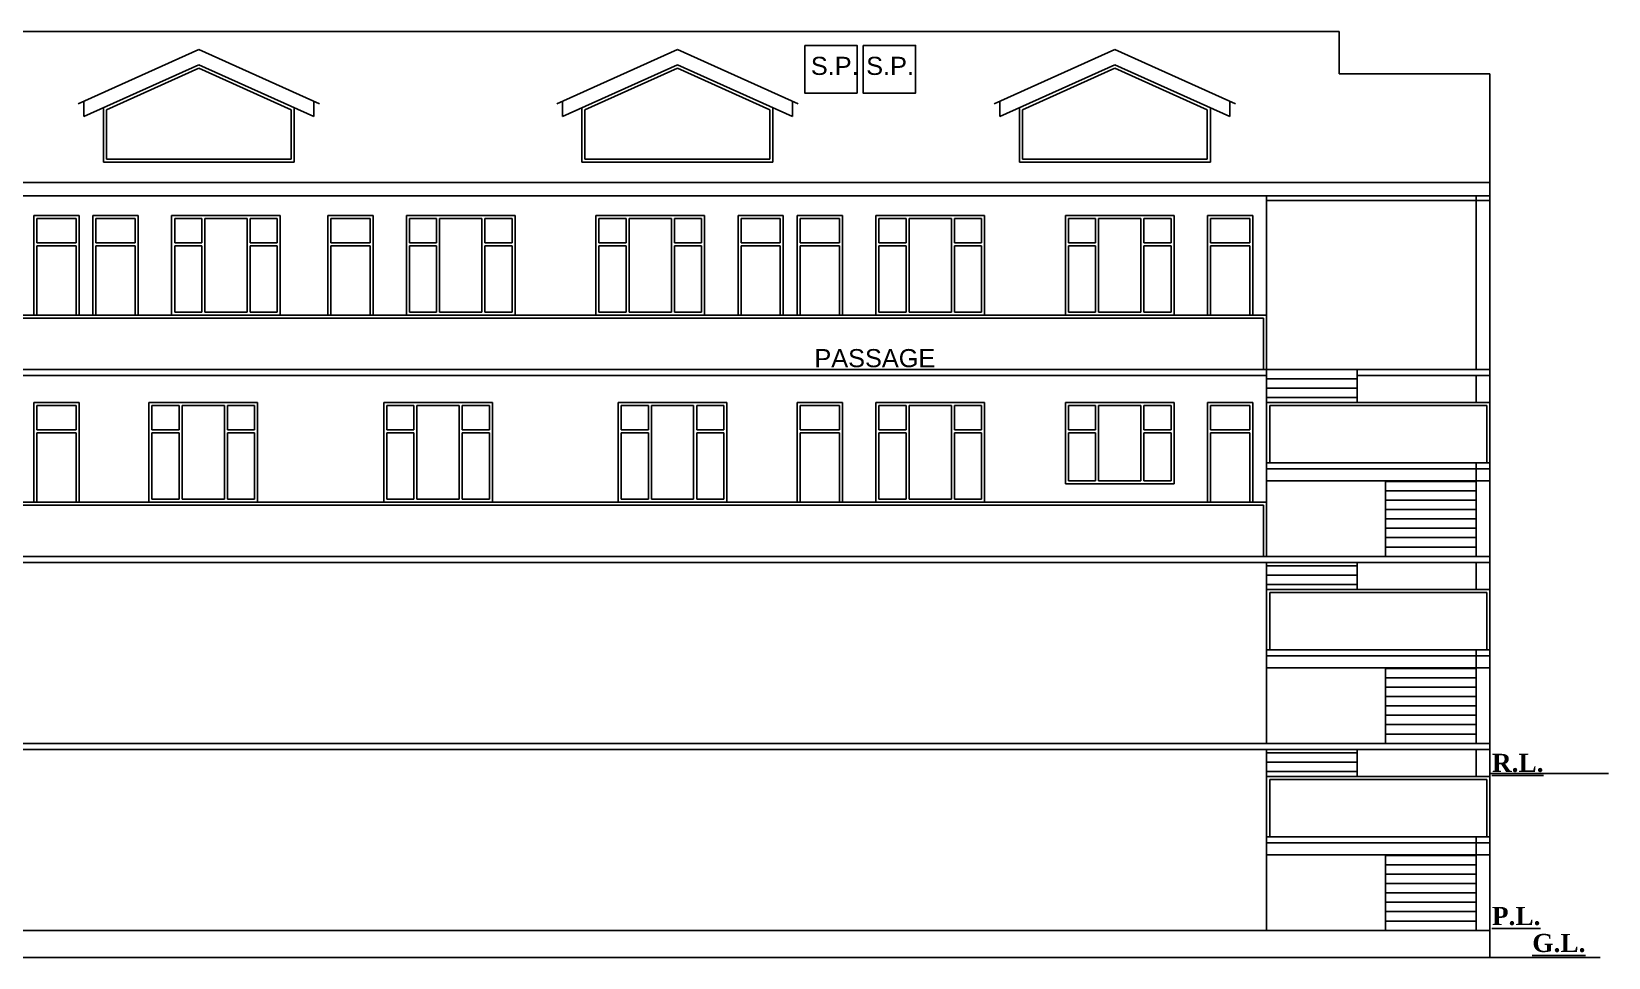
# Model space of a CAD drawing. Header units: metres. Extents: x 0 to 242, y 0 to 134.
# Drawn here: x 71.13 to 97.26, y 86.45 to 101.8 of the extents above; entities that cross this region are included whole.
import ezdxf

# ---------------------------------------------------------------- set-up
doc = ezdxf.new("R2010")
doc.units = ezdxf.units.M
doc.header["$MEASUREMENT"] = 0
doc.styles.get("Standard").update_dxf_attribs({"font": 'arial.ttf'})

msp = doc.modelspace()

# ---------------------------------------------------------------- linework, layer by layer
at = {"color": 7}
for p, q in [((62.939, 101.802), (92.799, 101.802)), ((92.799, 101.802), (92.799, 101.102)), ((71.904, 100.602), (73.904, 101.502)), ((73.904, 101.502), (75.904, 100.602)), ((79.834, 100.602), (81.834, 101.502)), ((81.834, 101.502), (83.834, 100.602)), ((87.084, 100.602), (89.084, 101.502)), ((89.084, 101.502), (91.084, 100.602)), ((71.998, 100.393), (73.904, 101.25)), ((72.372, 100.506), (73.904, 101.195)), ((73.904, 101.25), (75.81, 100.393)), ((73.904, 101.195), (75.436, 100.506)), ((79.928, 100.393), (81.834, 101.25)), ((80.302, 100.506), (81.834, 101.195)), ((81.834, 101.25), (83.74, 100.393)), ((81.834, 101.195), (83.366, 100.506)), ((87.178, 100.393), (89.084, 101.25)), ((87.552, 100.506), (89.084, 101.195)), ((89.084, 101.25), (90.99, 100.393)), ((89.084, 101.195), (90.616, 100.506)), ((92.799, 101.102), (95.299, 101.102)), ((95.299, 101.102), (95.299, 99.302)), ((71.998, 100.393), (71.998, 100.645)), ((75.81, 100.393), (75.81, 100.645)), ((79.928, 100.393), (79.928, 100.645)), ((83.74, 100.393), (83.74, 100.645)), ((87.178, 100.393), (87.178, 100.645)), ((90.99, 100.393), (90.99, 100.645)), ((72.322, 100.538), (72.322, 99.635)), ((72.372, 100.506), (72.372, 99.685)), ((75.436, 100.506), (75.436, 99.685)), ((75.486, 100.538), (75.486, 99.635)), ((80.252, 100.538), (80.252, 99.635)), ((80.302, 100.506), (80.302, 99.685)), ((83.366, 100.506), (83.366, 99.685)), ((83.416, 100.538), (83.416, 99.635)), ((87.502, 100.538), (87.502, 99.635)), ((87.552, 100.506), (87.552, 99.685)), ((90.616, 100.506), (90.616, 99.685)), ((90.666, 100.538), (90.666, 99.635)), ((72.322, 99.635), (75.486, 99.635)), ((72.372, 99.685), (75.436, 99.685)), ((80.252, 99.635), (83.416, 99.635)), ((80.302, 99.685), (83.366, 99.685)), ((87.502, 99.635), (90.666, 99.635)), ((87.552, 99.685), (90.616, 99.685)), ((60.439, 99.302), (95.299, 99.302)), ((60.439, 99.302), (95.299, 99.302)), ((95.299, 96.202), (95.299, 99.302)), ((95.299, 99.302), (95.299, 99.081)), ((60.439, 99.081), (95.299, 99.081)), ((91.599, 96.202), (91.599, 99.081)), ((95.069, 96.202), (95.069, 99.081)), ((91.599, 99.002), (95.299, 99.002)), ((71.169, 97.102), (71.169, 98.752)), ((71.169, 98.752), (71.919, 98.752)), ((71.219, 98.302), (71.219, 98.702)), ((71.219, 98.702), (71.869, 98.702)), ((71.869, 98.302), (71.869, 98.702)), ((71.919, 97.102), (71.919, 98.752)), ((72.149, 97.102), (72.149, 98.752)), ((72.149, 98.752), (72.899, 98.752)), ((72.199, 98.302), (72.199, 98.702)), ((72.199, 98.702), (72.849, 98.702)), ((72.849, 98.302), (72.849, 98.702)), ((72.899, 97.102), (72.899, 98.752)), ((73.454, 97.102), (73.454, 98.752)), ((73.454, 98.752), (75.254, 98.752)), ((73.504, 98.302), (73.504, 98.702)), ((73.504, 98.702), (73.954, 98.702)), ((73.954, 98.302), (73.954, 98.702)), ((74.004, 97.152), (74.004, 98.702)), ((74.004, 98.702), (74.704, 98.702)), ((74.704, 97.152), (74.704, 98.702)), ((74.754, 98.302), (74.754, 98.702)), ((74.754, 98.702), (75.204, 98.702)), ((75.204, 98.302), (75.204, 98.702)), ((75.254, 97.102), (75.254, 98.752)), ((76.041, 97.102), (76.041, 98.752)), ((76.041, 98.752), (76.791, 98.752)), ((76.091, 98.302), (76.091, 98.702)), ((76.091, 98.702), (76.741, 98.702)), ((76.741, 98.302), (76.741, 98.702)), ((76.791, 97.102), (76.791, 98.752)), ((77.344, 97.102), (77.344, 98.752)), ((77.344, 98.752), (79.144, 98.752)), ((77.394, 98.302), (77.394, 98.702)), ((77.394, 98.702), (77.844, 98.702)), ((77.844, 98.302), (77.844, 98.702)), ((77.894, 97.152), (77.894, 98.702)), ((77.894, 98.702), (78.594, 98.702)), ((78.594, 97.152), (78.594, 98.702)), ((78.644, 98.302), (78.644, 98.702)), ((78.644, 98.702), (79.094, 98.702)), ((79.094, 98.302), (79.094, 98.702)), ((79.144, 97.102), (79.144, 98.752)), ((80.484, 97.102), (80.484, 98.752)), ((80.484, 98.752), (82.284, 98.752)), ((80.534, 98.302), (80.534, 98.702)), ((80.534, 98.702), (80.984, 98.702)), ((80.984, 98.302), (80.984, 98.702)), ((81.034, 97.152), (81.034, 98.702)), ((81.034, 98.702), (81.734, 98.702)), ((81.734, 97.152), (81.734, 98.702)), ((81.784, 98.302), (81.784, 98.702)), ((81.784, 98.702), (82.234, 98.702)), ((82.234, 98.302), (82.234, 98.702)), ((82.284, 97.102), (82.284, 98.752)), ((82.839, 97.102), (82.839, 98.752)), ((82.839, 98.752), (83.589, 98.752)), ((82.889, 98.302), (82.889, 98.702)), ((82.889, 98.702), (83.539, 98.702)), ((83.539, 98.302), (83.539, 98.702)), ((83.589, 97.102), (83.589, 98.752)), ((83.819, 97.102), (83.819, 98.752)), ((83.819, 98.752), (84.569, 98.752)), ((83.869, 98.302), (83.869, 98.702)), ((83.869, 98.702), (84.519, 98.702)), ((84.519, 98.302), (84.519, 98.702)), ((84.569, 97.102), (84.569, 98.752)), ((85.124, 97.102), (85.124, 98.752)), ((85.124, 98.752), (86.924, 98.752)), ((85.174, 98.302), (85.174, 98.702)), ((85.174, 98.702), (85.624, 98.702)), ((85.624, 98.302), (85.624, 98.702)), ((85.674, 97.152), (85.674, 98.702)), ((85.674, 98.702), (86.374, 98.702)), ((86.374, 97.152), (86.374, 98.702)), ((86.424, 98.302), (86.424, 98.702)), ((86.424, 98.702), (86.874, 98.702)), ((86.874, 98.302), (86.874, 98.702)), ((86.924, 97.102), (86.924, 98.752)), ((88.264, 97.102), (88.264, 98.752)), ((88.264, 98.752), (90.064, 98.752)), ((88.314, 98.302), (88.314, 98.702)), ((88.314, 98.702), (88.764, 98.702)), ((88.764, 98.302), (88.764, 98.702)), ((88.814, 97.152), (88.814, 98.702)), ((88.814, 98.702), (89.514, 98.702)), ((89.514, 97.152), (89.514, 98.702)), ((89.564, 98.302), (89.564, 98.702)), ((89.564, 98.702), (90.014, 98.702)), ((90.014, 98.302), (90.014, 98.702)), ((90.064, 97.102), (90.064, 98.752)), ((90.619, 97.102), (90.619, 98.752)), ((90.619, 98.752), (91.369, 98.752)), ((90.669, 98.302), (90.669, 98.702)), ((90.669, 98.702), (91.319, 98.702)), ((91.319, 98.302), (91.319, 98.702)), ((91.369, 97.102), (91.369, 98.752)), ((71.219, 98.302), (71.869, 98.302)), ((72.199, 98.302), (72.849, 98.302)), ((73.504, 98.302), (73.954, 98.302)), ((74.754, 98.302), (75.204, 98.302)), ((76.091, 98.302), (76.741, 98.302)), ((77.394, 98.302), (77.844, 98.302)), ((78.644, 98.302), (79.094, 98.302)), ((80.534, 98.302), (80.984, 98.302)), ((81.784, 98.302), (82.234, 98.302)), ((82.889, 98.302), (83.539, 98.302)), ((83.869, 98.302), (84.519, 98.302)), ((85.174, 98.302), (85.624, 98.302)), ((86.424, 98.302), (86.874, 98.302)), ((88.314, 98.302), (88.764, 98.302)), ((89.564, 98.302), (90.014, 98.302)), ((90.669, 98.302), (91.319, 98.302)), ((71.219, 97.102), (71.219, 98.252)), ((71.219, 98.252), (71.869, 98.252)), ((71.869, 97.102), (71.869, 98.252)), ((72.199, 97.102), (72.199, 98.252)), ((72.199, 98.252), (72.849, 98.252)), ((72.849, 97.102), (72.849, 98.252)), ((73.504, 97.152), (73.504, 98.252)), ((73.504, 98.252), (73.954, 98.252)), ((73.954, 97.152), (73.954, 98.252)), ((74.754, 97.152), (74.754, 98.252)), ((74.754, 98.252), (75.204, 98.252)), ((75.204, 97.152), (75.204, 98.252)), ((76.091, 97.102), (76.091, 98.252)), ((76.091, 98.252), (76.741, 98.252)), ((76.741, 97.102), (76.741, 98.252)), ((77.394, 97.152), (77.394, 98.252)), ((77.394, 98.252), (77.844, 98.252)), ((77.844, 97.152), (77.844, 98.252)), ((78.644, 97.152), (78.644, 98.252)), ((78.644, 98.252), (79.094, 98.252)), ((79.094, 97.152), (79.094, 98.252)), ((80.534, 97.152), (80.534, 98.252)), ((80.534, 98.252), (80.984, 98.252)), ((80.984, 97.152), (80.984, 98.252)), ((81.784, 97.152), (81.784, 98.252)), ((81.784, 98.252), (82.234, 98.252)), ((82.234, 97.152), (82.234, 98.252)), ((82.889, 97.102), (82.889, 98.252)), ((82.889, 98.252), (83.539, 98.252)), ((83.539, 97.102), (83.539, 98.252)), ((83.869, 97.102), (83.869, 98.252)), ((83.869, 98.252), (84.519, 98.252)), ((84.519, 97.102), (84.519, 98.252)), ((85.174, 97.152), (85.174, 98.252)), ((85.174, 98.252), (85.624, 98.252)), ((85.624, 97.152), (85.624, 98.252)), ((86.424, 97.152), (86.424, 98.252)), ((86.424, 98.252), (86.874, 98.252)), ((86.874, 97.152), (86.874, 98.252)), ((88.314, 97.152), (88.314, 98.252)), ((88.314, 98.252), (88.764, 98.252)), ((88.764, 97.152), (88.764, 98.252)), ((89.564, 97.152), (89.564, 98.252)), ((89.564, 98.252), (90.014, 98.252)), ((90.014, 97.152), (90.014, 98.252)), ((90.669, 97.102), (90.669, 98.252)), ((90.669, 98.252), (91.319, 98.252)), ((91.319, 97.102), (91.319, 98.252)), ((95.069, 96.202), (95.069, 97.752)), ((64.139, 97.102), (91.599, 97.102)), ((64.189, 97.052), (91.549, 97.052)), ((73.454, 97.102), (75.254, 97.102)), ((73.504, 97.152), (73.954, 97.152)), ((74.004, 97.152), (74.704, 97.152)), ((74.754, 97.152), (75.204, 97.152)), ((77.344, 97.102), (79.144, 97.102)), ((77.394, 97.152), (77.844, 97.152)), ((77.894, 97.152), (78.594, 97.152)), ((78.644, 97.152), (79.094, 97.152)), ((80.484, 97.102), (82.284, 97.102)), ((80.534, 97.152), (80.984, 97.152)), ((81.034, 97.152), (81.734, 97.152)), ((81.784, 97.152), (82.234, 97.152)), ((85.124, 97.102), (86.924, 97.102)), ((85.174, 97.152), (85.624, 97.152)), ((85.674, 97.152), (86.374, 97.152)), ((86.424, 97.152), (86.874, 97.152)), ((88.264, 97.102), (90.064, 97.102)), ((88.314, 97.152), (88.764, 97.152)), ((88.814, 97.152), (89.514, 97.152)), ((89.564, 97.152), (90.014, 97.152)), ((91.549, 96.202), (91.549, 97.052)), ((60.439, 96.202), (95.299, 96.202)), ((60.439, 96.202), (95.299, 96.202)), ((91.599, 93.102), (91.599, 96.202)), ((93.099, 95.652), (93.099, 96.202)), ((95.299, 93.102), (95.299, 96.202)), ((64.139, 96.102), (91.599, 96.102)), ((93.099, 96.047), (91.599, 96.047)), ((93.099, 96.102), (95.299, 96.102)), ((95.069, 95.652), (95.069, 96.102)), ((95.069, 95.652), (95.069, 96.102)), ((71.169, 94.002), (71.169, 95.652)), ((71.169, 95.652), (71.919, 95.652)), ((71.919, 94.002), (71.919, 95.652)), ((73.077, 94.002), (73.077, 95.652)), ((73.077, 95.652), (74.877, 95.652)), ((74.877, 94.002), (74.877, 95.652)), ((76.969, 94.002), (76.969, 95.652)), ((76.969, 95.652), (78.769, 95.652)), ((78.769, 94.002), (78.769, 95.652)), ((80.854, 94.002), (80.854, 95.652)), ((80.854, 95.652), (82.654, 95.652)), ((82.654, 94.002), (82.654, 95.652)), ((83.819, 94.002), (83.819, 95.652)), ((83.819, 95.652), (84.569, 95.652)), ((84.569, 94.002), (84.569, 95.652)), ((85.124, 94.002), (85.124, 95.652)), ((85.124, 95.652), (86.924, 95.652)), ((86.924, 94.002), (86.924, 95.652)), ((88.264, 94.302), (88.264, 95.652)), ((88.264, 95.652), (90.064, 95.652)), ((90.064, 94.302), (90.064, 95.652)), ((90.619, 94.002), (90.619, 95.652)), ((90.619, 95.652), (91.369, 95.652)), ((91.369, 94.002), (91.369, 95.652)), ((93.099, 95.892), (91.599, 95.892)), ((93.099, 95.737), (91.599, 95.737)), ((95.299, 95.652), (91.599, 95.652)), ((71.219, 95.202), (71.219, 95.602)), ((71.219, 95.602), (71.869, 95.602)), ((71.869, 95.202), (71.869, 95.602)), ((73.127, 95.202), (73.127, 95.602)), ((73.127, 95.602), (73.577, 95.602)), ((73.577, 95.202), (73.577, 95.602)), ((73.627, 94.052), (73.627, 95.602)), ((73.627, 95.602), (74.327, 95.602)), ((74.327, 94.052), (74.327, 95.602)), ((74.377, 95.202), (74.377, 95.602)), ((74.377, 95.602), (74.827, 95.602)), ((74.827, 95.202), (74.827, 95.602)), ((77.019, 95.202), (77.019, 95.602)), ((77.019, 95.602), (77.469, 95.602)), ((77.469, 95.202), (77.469, 95.602)), ((77.519, 94.052), (77.519, 95.602)), ((77.519, 95.602), (78.219, 95.602)), ((78.219, 94.052), (78.219, 95.602)), ((78.269, 95.202), (78.269, 95.602)), ((78.269, 95.602), (78.719, 95.602)), ((78.719, 95.202), (78.719, 95.602)), ((80.904, 95.202), (80.904, 95.602)), ((80.904, 95.602), (81.354, 95.602)), ((81.354, 95.202), (81.354, 95.602)), ((81.404, 94.052), (81.404, 95.602)), ((81.404, 95.602), (82.104, 95.602)), ((82.104, 94.052), (82.104, 95.602)), ((82.154, 95.202), (82.154, 95.602)), ((82.154, 95.602), (82.604, 95.602)), ((82.604, 95.202), (82.604, 95.602)), ((83.869, 95.202), (83.869, 95.602)), ((83.869, 95.602), (84.519, 95.602)), ((84.519, 95.202), (84.519, 95.602)), ((85.174, 95.202), (85.174, 95.602)), ((85.174, 95.602), (85.624, 95.602)), ((85.624, 95.202), (85.624, 95.602)), ((85.674, 94.052), (85.674, 95.602)), ((85.674, 95.602), (86.374, 95.602)), ((86.374, 94.052), (86.374, 95.602)), ((86.424, 95.202), (86.424, 95.602)), ((86.424, 95.602), (86.874, 95.602)), ((86.874, 95.202), (86.874, 95.602)), ((88.314, 95.202), (88.314, 95.602)), ((88.314, 95.602), (88.764, 95.602)), ((88.764, 95.202), (88.764, 95.602)), ((88.814, 94.352), (88.814, 95.602)), ((88.814, 95.602), (89.514, 95.602)), ((89.514, 94.352), (89.514, 95.602)), ((89.564, 95.202), (89.564, 95.602)), ((89.564, 95.602), (90.014, 95.602)), ((90.014, 95.202), (90.014, 95.602)), ((90.669, 95.202), (90.669, 95.602)), ((90.669, 95.602), (91.319, 95.602)), ((91.319, 95.202), (91.319, 95.602)), ((91.649, 94.652), (91.649, 95.602)), ((95.249, 95.602), (91.649, 95.602)), ((95.249, 94.652), (95.249, 95.602)), ((71.219, 95.202), (71.869, 95.202)), ((71.219, 94.002), (71.219, 95.152)), ((71.219, 95.152), (71.869, 95.152)), ((71.869, 94.002), (71.869, 95.152)), ((73.127, 95.202), (73.577, 95.202)), ((73.127, 94.052), (73.127, 95.152)), ((73.127, 95.152), (73.577, 95.152)), ((73.577, 94.052), (73.577, 95.152)), ((74.377, 95.202), (74.827, 95.202)), ((74.377, 94.052), (74.377, 95.152)), ((74.377, 95.152), (74.827, 95.152)), ((74.827, 94.052), (74.827, 95.152)), ((77.019, 95.202), (77.469, 95.202)), ((77.019, 94.052), (77.019, 95.152)), ((77.019, 95.152), (77.469, 95.152)), ((77.469, 94.052), (77.469, 95.152)), ((78.269, 95.202), (78.719, 95.202)), ((78.269, 94.052), (78.269, 95.152)), ((78.269, 95.152), (78.719, 95.152)), ((78.719, 94.052), (78.719, 95.152)), ((80.904, 95.202), (81.354, 95.202)), ((80.904, 94.052), (80.904, 95.152)), ((80.904, 95.152), (81.354, 95.152)), ((81.354, 94.052), (81.354, 95.152)), ((82.154, 95.202), (82.604, 95.202)), ((82.154, 94.052), (82.154, 95.152)), ((82.154, 95.152), (82.604, 95.152)), ((82.604, 94.052), (82.604, 95.152)), ((83.869, 95.202), (84.519, 95.202)), ((83.869, 94.002), (83.869, 95.152)), ((83.869, 95.152), (84.519, 95.152)), ((84.519, 94.002), (84.519, 95.152)), ((85.174, 95.202), (85.624, 95.202)), ((85.174, 94.052), (85.174, 95.152)), ((85.174, 95.152), (85.624, 95.152)), ((85.624, 94.052), (85.624, 95.152)), ((86.424, 95.202), (86.874, 95.202)), ((86.424, 94.052), (86.424, 95.152)), ((86.424, 95.152), (86.874, 95.152)), ((86.874, 94.052), (86.874, 95.152)), ((88.314, 95.202), (88.764, 95.202)), ((88.314, 94.352), (88.314, 95.152)), ((88.314, 95.152), (88.764, 95.152)), ((88.764, 94.352), (88.764, 95.152)), ((89.564, 95.202), (90.014, 95.202)), ((89.564, 94.352), (89.564, 95.152)), ((89.564, 95.152), (90.014, 95.152)), ((90.014, 94.352), (90.014, 95.152)), ((90.669, 95.202), (91.319, 95.202)), ((90.669, 94.002), (90.669, 95.152)), ((90.669, 95.152), (91.319, 95.152)), ((91.319, 94.002), (91.319, 95.152)), ((95.299, 94.652), (91.599, 94.652)), ((95.069, 93.102), (95.069, 94.652)), ((95.069, 93.102), (95.069, 94.652)), ((88.314, 94.352), (88.764, 94.352)), ((88.814, 94.352), (89.514, 94.352)), ((89.564, 94.352), (90.014, 94.352)), ((95.299, 94.552), (91.599, 94.552)), ((95.299, 94.352), (91.599, 94.352)), ((93.569, 93.102), (93.569, 94.352)), ((88.264, 94.302), (90.064, 94.302)), ((64.139, 94.002), (91.599, 94.002)), ((64.189, 93.952), (91.549, 93.952)), ((73.077, 94.002), (74.877, 94.002)), ((73.127, 94.052), (73.577, 94.052)), ((73.627, 94.052), (74.327, 94.052)), ((74.377, 94.052), (74.827, 94.052)), ((76.969, 94.002), (78.769, 94.002)), ((77.019, 94.052), (77.469, 94.052)), ((77.519, 94.052), (78.219, 94.052)), ((78.269, 94.052), (78.719, 94.052)), ((80.854, 94.002), (82.654, 94.002)), ((80.904, 94.052), (81.354, 94.052)), ((81.404, 94.052), (82.104, 94.052)), ((82.154, 94.052), (82.604, 94.052)), ((85.124, 94.002), (86.924, 94.002)), ((85.174, 94.052), (85.624, 94.052)), ((85.674, 94.052), (86.374, 94.052)), ((86.424, 94.052), (86.874, 94.052)), ((91.549, 93.102), (91.549, 93.952)), ((60.439, 93.102), (95.299, 93.102)), ((60.439, 93.102), (95.299, 93.102)), ((95.299, 90.002), (95.299, 93.102)), ((64.139, 93.002), (95.299, 93.002)), ((91.599, 90.002), (91.599, 93.002)), ((93.099, 92.947), (91.599, 92.947)), ((93.099, 92.792), (91.599, 92.792)), ((93.099, 92.552), (93.099, 93.002)), ((95.069, 92.552), (95.069, 93.002)), ((95.069, 92.552), (95.069, 93.002)), ((93.099, 92.637), (91.599, 92.637)), ((95.299, 92.552), (91.599, 92.552)), ((91.649, 91.552), (91.649, 92.502)), ((95.249, 92.502), (91.649, 92.502)), ((95.249, 91.552), (95.249, 92.502)), ((95.299, 91.552), (91.599, 91.552)), ((95.069, 90.002), (95.069, 91.552)), ((95.069, 90.002), (95.069, 91.552)), ((95.299, 91.452), (91.599, 91.452)), ((95.299, 91.252), (91.599, 91.252)), ((93.569, 90.002), (93.569, 91.252)), ((60.439, 90.002), (95.299, 90.002)), ((60.439, 90.002), (95.299, 90.002)), ((64.139, 89.902), (95.299, 89.902)), ((91.599, 86.902), (91.599, 89.902)), ((93.099, 89.452), (93.099, 89.902)), ((95.069, 89.452), (95.069, 89.902)), ((95.299, 86.452), (95.299, 90.002)), ((93.099, 89.847), (91.599, 89.847)), ((93.099, 89.692), (91.599, 89.692)), ((93.099, 89.537), (91.599, 89.537)), ((95.299, 89.452), (91.599, 89.452)), ((91.649, 88.452), (91.649, 89.402)), ((95.249, 89.402), (91.649, 89.402)), ((95.249, 88.452), (95.249, 89.402)), ((97.263, 89.5), (95.299, 89.5)), ((95.299, 88.452), (91.599, 88.452)), ((95.299, 88.352), (91.599, 88.352)), ((95.069, 86.902), (95.069, 88.452)), ((95.299, 88.152), (91.599, 88.152)), ((93.569, 86.902), (93.569, 88.152)), ((60.439, 86.902), (95.299, 86.902)), ((58.767, 86.452), (97.126, 86.452))]:
    msp.add_line(p, q, dxfattribs=at)
at = {"color": 7, "ltscale": 0.01}
for p, q in [((95.069, 94.342), (93.569, 94.342)), ((95.069, 94.187), (93.569, 94.187)), ((95.069, 94.032), (93.569, 94.032)), ((95.069, 93.877), (93.569, 93.877)), ((95.069, 93.722), (93.569, 93.722)), ((95.069, 93.567), (93.569, 93.567)), ((95.069, 93.412), (93.569, 93.412)), ((95.069, 93.257), (93.569, 93.257)), ((95.069, 91.242), (93.569, 91.242)), ((95.069, 91.087), (93.569, 91.087)), ((95.069, 90.932), (93.569, 90.932)), ((95.069, 90.777), (93.569, 90.777)), ((95.069, 90.622), (93.569, 90.622)), ((95.069, 90.467), (93.569, 90.467)), ((95.069, 90.312), (93.569, 90.312)), ((95.069, 90.157), (93.569, 90.157)), ((95.069, 88.142), (93.569, 88.142)), ((95.069, 87.987), (93.569, 87.987)), ((95.069, 87.832), (93.569, 87.832)), ((95.069, 87.677), (93.569, 87.677)), ((95.069, 87.522), (93.569, 87.522)), ((95.069, 87.367), (93.569, 87.367)), ((95.069, 87.212), (93.569, 87.212)), ((95.069, 87.057), (93.569, 87.057))]:
    msp.add_line(p, q, dxfattribs=at)
at = {"color": 7}
for points in [[(83.944, 101.572), (84.813, 101.572), (84.813, 100.782), (83.944, 100.782)], [(84.912, 101.572), (85.781, 101.572), (85.781, 100.782), (84.912, 100.782)]]:
    msp.add_lwpolyline(points, close=True, dxfattribs=at)

# ---------------------------------------------------------------- texts
at = {"color": 7, "char_height": 0.3, "attachment_point": 1}
for s, width, insert in [('S.P.', 0.75873, (84.046, 101.383)), ('S.P.', 0.75873, (84.963, 101.383)), ('PASSAGE', 2.03679, (84.105, 96.538))]:
    msp.add_mtext_dynamic_manual_height_columns(s, width=width, gutter_width=12.5, heights=[0.321], dxfattribs=dict(at, insert=insert))
at = {"color": 7, "ltscale": 0.1, "char_height": 0.3, "attachment_point": 1}
for s, insert in [('{\\fTimes New Roman|b1|i0|c0|p18;\\L\\C256;R.L.}', (95.331, 89.829)), ('{\\fTimes New Roman|b1|i0|c0|p18;\\L\\C256;P.L.}', (95.331, 87.29)), ('{\\fTimes New Roman|b1|i0|c0|p18;\\L\\C256;G.L.}', (96.001, 86.843))]:
    msp.add_mtext_dynamic_manual_height_columns(s, width=1.21309, gutter_width=0.95, heights=[0], dxfattribs=dict(at, insert=insert))

doc.saveas('drawing.dxf')
